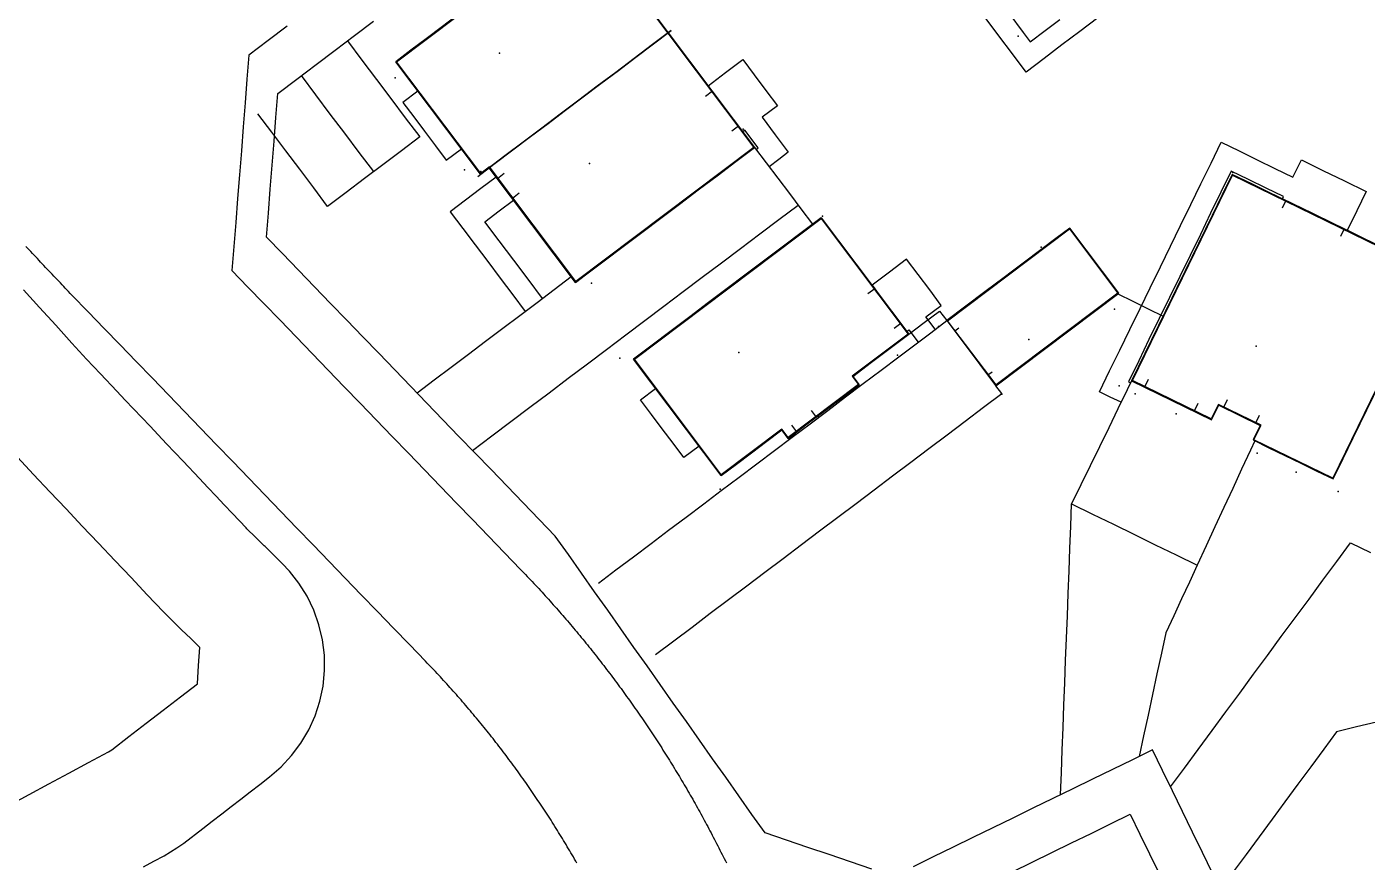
# Model space of a CAD drawing. Header units: metres. Extents: x 337936 to 338469, y 373266 to 374026.
# Drawn here: x 338268.7 to 338324.5, y 373430 to 373464.8 of the extents above; entities that cross this region are included whole.
import ezdxf

# ---------------------------------------------------------------- set-up
doc = ezdxf.new("R2010")
doc.units = ezdxf.units.M
for name, color, linetype in [('3D_LINES', 3, 'Continuous'), ('3D_Points', 1, 'Continuous'), ('PLOTS EXTERNAL LEVEL', 6, 'Continuous'), ('PLOTS FFL', 5, 'Continuous')]:
    doc.layers.add(name, color=color, linetype=linetype)

msp = doc.modelspace()

# ---------------------------------------------------------------- linework, layer by layer
at = {"layer": '3D_LINES'}
for points in [[(338309.553, 373465.318, 33.451), (338310.152, 373464.524, 33.451), (338310.445, 373464.135, 33.451), (338311.061, 373464.599, 33.45), (338311.677, 373465.063, 33.45)], [(338279.521, 373464.782, 33.483), (338278.724, 373464.181, 33.488), (338277.926, 373463.58, 33.492), (338277.848, 373462.584, 33.494), (338277.769, 373461.589, 33.495), (338277.691, 373460.593, 33.497), (338277.613, 373459.598, 33.498), (338277.534, 373458.602, 33.5), (338277.456, 373457.607, 33.501), (338277.378, 373456.611, 33.503), (338277.299, 373455.616, 33.504), (338277.221, 373454.62, 33.508), (338277.889, 373453.929, 33.508), (338278.556, 373453.238, 33.509), (338279.224, 373452.546, 33.508), (338279.891, 373451.855, 33.508), (338280.559, 373451.164, 33.507), (338281.226, 373450.473, 33.507), (338281.894, 373449.781, 33.506), (338282.561, 373449.09, 33.506), (338283.229, 373448.399, 33.506), (338283.896, 373447.708, 33.505), (338284.564, 373447.016, 33.505), (338285.231, 373446.325, 33.504), (338285.899, 373445.634, 33.504), (338286.566, 373444.943, 33.503), (338287.234, 373444.251, 33.502), (338287.901, 373443.56, 33.502), (338288.569, 373442.869, 33.501), (338289.236, 373442.178, 33.5), (338289.306, 373442.106, 33.5), (338289.375, 373442.034, 33.5), (338289.444, 373441.962, 33.5), (338289.513, 373441.889, 33.5), (338289.581, 373441.817, 33.501), (338289.65, 373441.744, 33.501), (338289.718, 373441.672, 33.502), (338289.786, 373441.599, 33.502), (338289.854, 373441.526, 33.502), (338289.922, 373441.453, 33.503), (338289.99, 373441.379, 33.503), (338290.058, 373441.306, 33.504), (338290.125, 373441.232, 33.504), (338290.192, 373441.158, 33.505), (338290.259, 373441.085, 33.505), (338290.326, 373441.011, 33.506), (338290.393, 373440.936, 33.506), (338290.46, 373440.862, 33.506), (338290.526, 373440.788, 33.507), (338290.593, 373440.713, 33.507), (338290.659, 373440.638, 33.508), (338290.725, 373440.564, 33.508), (338290.791, 373440.489, 33.509), (338290.857, 373440.414, 33.509), (338290.922, 373440.338, 33.51), (338290.988, 373440.263, 33.51), (338291.053, 373440.187, 33.511), (338291.118, 373440.112, 33.511), (338291.183, 373440.036, 33.512), (338291.248, 373439.96, 33.512), (338291.312, 373439.884, 33.513), (338291.377, 373439.808, 33.513), (338291.441, 373439.731, 33.514), (338291.505, 373439.655, 33.514), (338291.569, 373439.578, 33.515), (338291.633, 373439.502, 33.515), (338291.697, 373439.425, 33.516), (338291.76, 373439.348, 33.516), (338291.824, 373439.271, 33.517), (338291.887, 373439.193, 33.517), (338291.95, 373439.116, 33.518), (338292.013, 373439.038, 33.518), (338292.075, 373438.961, 33.519), (338292.138, 373438.883, 33.519), (338292.2, 373438.805, 33.52), (338292.262, 373438.727, 33.52), (338292.324, 373438.649, 33.521), (338292.386, 373438.57, 33.521), (338292.448, 373438.492, 33.522), (338292.51, 373438.413, 33.522), (338292.571, 373438.335, 33.523), (338292.632, 373438.256, 33.523), (338292.693, 373438.177, 33.524), (338292.754, 373438.098, 33.524), (338292.815, 373438.019, 33.525), (338292.875, 373437.939, 33.525), (338292.936, 373437.86, 33.526), (338292.996, 373437.78, 33.526), (338293.056, 373437.7, 33.527), (338293.116, 373437.621, 33.527), (338293.176, 373437.541, 33.528), (338293.235, 373437.46, 33.528), (338293.295, 373437.38, 33.529), (338293.354, 373437.3, 33.529), (338293.413, 373437.219, 33.53), (338293.472, 373437.139, 33.53), (338293.53, 373437.058, 33.531), (338293.589, 373436.977, 33.531), (338293.647, 373436.896, 33.532), (338293.706, 373436.815, 33.533), (338293.764, 373436.734, 33.533), (338293.822, 373436.653, 33.534), (338293.879, 373436.571, 33.534), (338293.937, 373436.49, 33.535), (338293.994, 373436.408, 33.535), (338294.051, 373436.326, 33.536), (338294.108, 373436.244, 33.536), (338294.165, 373436.162, 33.537), (338294.222, 373436.08, 33.537), (338294.278, 373435.998, 33.538), (338294.335, 373435.915, 33.539), (338294.391, 373435.833, 33.539), (338294.447, 373435.75, 33.54), (338294.503, 373435.668, 33.54), (338294.558, 373435.585, 33.541), (338294.614, 373435.502, 33.541), (338294.669, 373435.419, 33.542), (338294.724, 373435.335, 33.542), (338294.779, 373435.252, 33.543), (338294.834, 373435.169, 33.544), (338294.889, 373435.085, 33.544), (338294.943, 373435.001, 33.545), (338294.997, 373434.918, 33.545), (338295.051, 373434.834, 33.546), (338295.105, 373434.75, 33.546), (338295.159, 373434.666, 33.547), (338295.212, 373434.581, 33.548), (338295.266, 373434.497, 33.548), (338295.319, 373434.413, 33.549), (338295.372, 373434.328, 33.549), (338295.425, 373434.243, 33.55), (338295.477, 373434.158, 33.551), (338295.53, 373434.074, 33.551), (338295.582, 373433.989, 33.552), (338295.634, 373433.903, 33.552), (338295.686, 373433.818, 33.553), (338295.738, 373433.733, 33.553), (338295.79, 373433.647, 33.554), (338295.841, 373433.562, 33.555), (338295.892, 373433.476, 33.555), (338295.943, 373433.39, 33.556), (338295.994, 373433.305, 33.556), (338296.045, 373433.219, 33.557), (338296.096, 373433.133, 33.558), (338296.146, 373433.046, 33.558), (338296.196, 373432.96, 33.559), (338296.246, 373432.874, 33.559), (338296.296, 373432.787, 33.56), (338296.345, 373432.701, 33.561), (338296.395, 373432.614, 33.561), (338296.444, 373432.527, 33.562), (338296.493, 373432.44, 33.562), (338296.542, 373432.353, 33.563), (338296.591, 373432.266, 33.564), (338296.639, 373432.179, 33.564), (338296.688, 373432.091, 33.565), (338296.736, 373432.004, 33.566), (338296.784, 373431.916, 33.566), (338296.832, 373431.829, 33.567), (338296.879, 373431.741, 33.567), (338296.927, 373431.653, 33.568), (338296.974, 373431.565, 33.569), (338297.021, 373431.477, 33.569), (338297.068, 373431.389, 33.57), (338297.114, 373431.301, 33.571), (338297.161, 373431.213, 33.571), (338297.207, 373431.124, 33.572), (338297.253, 373431.036, 33.572), (338297.299, 373430.947, 33.573), (338297.345, 373430.858, 33.574), (338297.391, 373430.77, 33.574), (338297.436, 373430.681, 33.575), (338297.481, 373430.592, 33.576), (338297.526, 373430.503, 33.576), (338297.571, 373430.414, 33.577), (338297.616, 373430.324, 33.578), (338297.661, 373430.235, 33.578), (338297.708, 373430.147, 33.579), (338297.756, 373430.06, 33.579), (338297.806, 373429.974, 33.58)], [(338303.85, 373429.709, 33.567), (338302.961, 373430.011, 33.567), (338302.072, 373430.312, 33.567), (338301.183, 373430.614, 33.566), (338300.294, 373430.916, 33.566), (338299.406, 373431.217, 33.566), (338298.86, 373431.989, 33.56), (338298.314, 373432.761, 33.555), (338297.769, 373433.533, 33.55), (338297.223, 373434.305, 33.545), (338296.677, 373435.076, 33.54), (338296.132, 373435.848, 33.535), (338295.586, 373436.62, 33.53), (338295.04, 373437.392, 33.524), (338294.495, 373438.164, 33.519), (338293.949, 373438.936, 33.514), (338293.403, 373439.708, 33.509), (338292.858, 373440.48, 33.504), (338292.312, 373441.251, 33.499), (338291.766, 373442.023, 33.494), (338291.221, 373442.795, 33.489), (338290.675, 373443.567, 33.489), (338290.008, 373444.258, 33.489), (338289.34, 373444.95, 33.49), (338288.673, 373445.641, 33.491), (338288.005, 373446.332, 33.491), (338287.338, 373447.023, 33.492), (338286.67, 373447.715, 33.493), (338286.002, 373448.406, 33.493), (338285.335, 373449.097, 33.493), (338284.667, 373449.788, 33.494), (338284, 373450.48, 33.494), (338283.332, 373451.171, 33.495), (338282.665, 373451.862, 33.495), (338281.997, 373452.553, 33.496), (338281.33, 373453.244, 33.496), (338280.662, 373453.936, 33.496), (338279.995, 373454.627, 33.497), (338279.327, 373455.318, 33.497), (338278.66, 373456.009, 33.496), (338278.738, 373457.005, 33.495), (338278.816, 373458.001, 33.493), (338278.895, 373458.996, 33.492), (338278.973, 373459.992, 33.491), (338279.051, 373460.987, 33.489), (338279.13, 373461.983, 33.488), (338279.927, 373462.584, 33.483), (338280.725, 373463.185, 33.478), (338281.523, 373463.786, 33.472), (338282.32, 373464.387, 33.46), (338283.118, 373464.988, 33.46)], [(338286.564, 373465.206, 33.45), (338285.933, 373464.73, 33.45), (338285.302, 373464.255, 33.45), (338284.671, 373463.78, 33.45), (338284.041, 373463.304, 33.45), (338284.35, 373462.893, 33.45), (338284.928, 373462.126, 33.451), (338285.506, 373461.359, 33.452), (338286.084, 373460.592, 33.453), (338286.662, 373459.825, 33.453), (338287.24, 373459.058, 33.454), (338287.569, 373458.622, 33.451)], [(338287.928, 373458.893, 33.454), (338288.528, 373458.098, 33.432), (338289.127, 373457.303, 33.411), (338289.726, 373456.507, 33.389), (338290.326, 373455.712, 33.367), (338290.925, 373454.917, 33.345), (338291.524, 373454.121, 33.324), (338291.936, 373454.431, 33.312), (338292.718, 373455.021, 33.322), (338293.5, 373455.61, 33.332), (338294.282, 373456.199, 33.342), (338295.064, 373456.788, 33.352), (338295.846, 373457.378, 33.361), (338296.628, 373457.967, 33.371), (338297.41, 373458.556, 33.381), (338298.192, 373459.145, 33.391), (338298.974, 373459.735, 33.401), (338298.374, 373460.53, 33.411), (338297.775, 373461.325, 33.417), (338297.176, 373462.121, 33.424), (338296.576, 373462.916, 33.431), (338295.977, 373463.711, 33.438), (338295.378, 373464.507, 33.444), (338294.834, 373465.228, 33.451)], [(338313.257, 373465.127, 33.45), (338312.509, 373464.564, 33.45), (338311.762, 373464.001, 33.45), (338311.015, 373463.438, 33.45), (338310.268, 373462.875, 33.45), (338309.699, 373463.629, 33.45), (338309.131, 373464.384, 33.45), (338308.562, 373465.138, 33.45)], [(338287.449, 373458.532, 33.453), (338288.181, 373459.083, 33.453), (338288.912, 373459.635, 33.453), (338289.644, 373460.186, 33.453), (338290.376, 373460.737, 33.453), (338291.107, 373461.289, 33.454), (338291.839, 373461.84, 33.454), (338292.571, 373462.391, 33.454), (338293.302, 373462.943, 33.454), (338294.034, 373463.494, 33.454), (338294.766, 373464.046, 33.454), (338295.498, 373464.597, 33.454), (338294.729, 373464.017, 33.454), (338293.96, 373463.438, 33.454), (338293.191, 373462.859, 33.454), (338292.422, 373462.279, 33.454), (338291.653, 373461.7, 33.455), (338290.884, 373461.121, 33.455), (338290.115, 373460.541, 33.455), (338289.346, 373459.962, 33.455), (338288.578, 373459.382, 33.455), (338287.809, 373458.803, 33.455)], [(338282.029, 373464.167, 33.462), (338282.63, 373463.368, 33.462), (338283.232, 373462.57, 33.462), (338283.834, 373461.771, 33.462), (338284.436, 373460.972, 33.461), (338285.038, 373460.174, 33.458), (338284.271, 373459.596, 33.463), (338283.504, 373459.018, 33.468), (338282.738, 373458.441, 33.472), (338281.971, 373457.863, 33.477), (338281.204, 373457.285, 33.482), (338280.623, 373458.056, 33.484), (338280.043, 373458.826, 33.486), (338279.462, 373459.597, 33.488), (338278.881, 373460.368, 33.491), (338278.3, 373461.139, 33.493)], [(338299.034, 373459.655, 33.411), (338299.115, 373459.716, 33.411), (338298.562, 373460.45, 33.411), (338298.482, 373460.39, 33.411), (338298, 373461.029, 33.411), (338297.519, 373461.668, 33.411), (338297.037, 373462.306, 33.411), (338297.756, 373462.848, 33.411), (338298.475, 373463.39, 33.411), (338298.956, 373462.751, 33.411), (338299.438, 373462.112, 33.411), (338299.919, 373461.473, 33.411), (338299.28, 373460.992, 33.411), (338299.828, 373460.265, 33.411), (338300.375, 373459.539, 33.411), (338299.975, 373459.237, 33.411), (338299.575, 373458.936, 33.411)], [(338283.121, 373458.729, 33.47), (338282.519, 373459.528, 33.472), (338281.917, 373460.327, 33.475), (338281.315, 373461.125, 33.477), (338280.714, 373461.924, 33.479), (338280.112, 373462.723, 33.482)], [(338284.962, 373462.081, 33.466), (338284.333, 373461.607, 33.456), (338284.785, 373461.008, 33.456), (338285.237, 373460.408, 33.456), (338285.688, 373459.809, 33.455), (338286.14, 373459.209, 33.454), (338286.769, 373459.683, 33.466)], [(338297.213, 373462.071, 33.419), (338296.932, 373461.859, 33.43)], [(338298.303, 373460.625, 33.411), (338298.021, 373460.413, 33.411)], [(338314.223, 373449.133, 33.744), (338313.773, 373449.352, 33.744), (338313.324, 373449.571, 33.744), (338313.746, 373450.436, 33.744), (338314.168, 373451.302, 33.744), (338314.59, 373452.167, 33.744), (338315.012, 373453.032, 33.744), (338315.434, 373453.897, 33.744), (338315.856, 373454.763, 33.744), (338316.278, 373455.628, 33.744), (338316.7, 373456.493, 33.744), (338317.122, 373457.359, 33.744), (338317.544, 373458.224, 33.744), (338317.966, 373459.089, 33.744), (338318.388, 373459.954, 33.744), (338319.134, 373459.591, 33.744), (338319.88, 373459.227, 33.744), (338320.626, 373458.863, 33.744), (338321.372, 373458.499, 33.744), (338321.723, 373459.218, 33.744), (338322.622, 373458.78, 33.744), (338323.52, 373458.341, 33.744), (338324.419, 373457.903, 33.744), (338324.025, 373457.094, 33.744), (338323.63, 373456.285, 33.744), (338322.731, 373456.723, 33.744), (338321.833, 373457.162, 33.744), (338320.934, 373457.6, 33.744), (338320.978, 373457.69, 33.744), (338320.253, 373458.044, 33.744), (338319.528, 373458.397, 33.744), (338318.802, 373458.751, 33.744), (338318.375, 373457.874, 33.743), (338317.947, 373456.998, 33.743), (338317.52, 373456.121, 33.743), (338317.092, 373455.245, 33.742), (338316.665, 373454.368, 33.742), (338316.237, 373453.492, 33.741), (338315.81, 373452.615, 33.741), (338315.382, 373451.739, 33.741), (338314.955, 373450.862, 33.74), (338314.527, 373449.985, 33.74), (338314.617, 373449.942, 33.74)], [(338298.974, 373459.735, 33.412), (338299.455, 373459.096, 33.422), (338299.936, 373458.457, 33.432), (338300.418, 373457.818, 33.441), (338300.899, 373457.179, 33.451), (338301.381, 373456.54, 33.461)], [(338288.556, 373458.646, 33.473), (338288.275, 373458.434, 33.452)], [(338290.146, 373453.458, 33.455), (338289.546, 373454.254, 33.455), (338288.946, 373455.05, 33.455), (338288.346, 373455.846, 33.455), (338287.747, 373456.642, 33.454), (338288.346, 373457.094, 33.447), (338288.945, 373457.547, 33.417), (338288.584, 373458.026, 33.436), (338288.223, 373458.505, 33.455), (338287.584, 373458.023, 33.446), (338286.944, 373457.541, 33.455), (338286.305, 373457.06, 33.459), (338286.825, 373456.369, 33.459), (338287.346, 373455.679, 33.46), (338287.866, 373454.988, 33.46), (338288.386, 373454.298, 33.46), (338288.907, 373453.607, 33.46), (338289.427, 373452.917, 33.461)], [(338324.717, 373455.755, 33.745), (338323.879, 373456.164, 33.744), (338323.041, 373456.573, 33.744), (338322.202, 373456.982, 33.744), (338321.364, 373457.391, 33.743), (338320.525, 373457.799, 33.743), (338319.687, 373458.208, 33.743), (338318.849, 373458.617, 33.742), (338318.43, 373457.759, 33.742), (338318.011, 373456.9, 33.742), (338317.592, 373456.041, 33.742), (338317.173, 373455.183, 33.742), (338316.755, 373454.324, 33.742), (338316.336, 373453.466, 33.742), (338315.917, 373452.607, 33.742), (338315.498, 373451.748, 33.742), (338315.08, 373450.89, 33.742), (338314.661, 373450.031, 33.742), (338315.342, 373449.699, 33.742), (338316.024, 373449.366, 33.742), (338316.705, 373449.034, 33.742), (338317.347, 373448.721, 33.742), (338317.989, 373448.408, 33.742), (338318.284, 373449.015, 33.742), (338319.149, 373448.593, 33.742), (338320.013, 373448.172, 33.742)], [(338289.171, 373457.83, 33.441), (338288.89, 373457.617, 33.42)], [(338321.073, 373457.532, 33.748), (338320.919, 373457.215, 33.755)], [(338287.233, 373447.131, 33.492), (338288.03, 373447.732, 33.486), (338288.827, 373448.332, 33.48), (338289.624, 373448.933, 33.475), (338290.42, 373449.533, 33.469), (338291.217, 373450.134, 33.463), (338292.014, 373450.734, 33.457), (338292.811, 373451.334, 33.451), (338293.608, 373451.935, 33.423), (338294.405, 373452.535, 33.427), (338295.201, 373453.136, 33.437), (338295.998, 373453.736, 33.455), (338296.795, 373454.337, 33.472), (338297.592, 373454.937, 33.489), (338298.389, 373455.538, 33.506), (338299.185, 373456.138, 33.487), (338299.982, 373456.738, 33.468), (338300.779, 373457.339, 33.448)], [(338301.741, 373456.811, 33.444), (338300.96, 373456.223, 33.445), (338300.179, 373455.634, 33.445), (338299.398, 373455.046, 33.445), (338298.617, 373454.458, 33.445), (338297.836, 373453.869, 33.446), (338297.055, 373453.281, 33.446), (338296.274, 373452.692, 33.446), (338295.493, 373452.104, 33.446), (338294.712, 373451.515, 33.447), (338293.932, 373450.927, 33.447), (338294.453, 373450.235, 33.447), (338294.974, 373449.543, 33.447), (338295.496, 373448.851, 33.447), (338296.017, 373448.159, 33.448), (338296.539, 373447.467, 33.448), (338297.06, 373446.775, 33.448), (338297.582, 373446.083, 33.448), (338298.212, 373446.559, 33.448), (338298.843, 373447.034, 33.449), (338299.474, 373447.509, 33.449), (338300.105, 373447.985, 33.449), (338300.37, 373447.633, 33.449), (338301.109, 373448.19, 33.449), (338301.849, 373448.748, 33.45), (338302.588, 373449.305, 33.45), (338303.327, 373449.862, 33.45), (338303.062, 373450.213, 33.45), (338303.838, 373450.798, 33.45), (338304.614, 373451.383, 33.451), (338305.391, 373451.968, 33.45), (338304.869, 373452.66, 33.449), (338304.348, 373453.352, 33.448), (338303.826, 373454.044, 33.447), (338303.305, 373454.735, 33.447), (338302.783, 373455.427, 33.446), (338302.262, 373456.119, 33.445), (338301.741, 373456.811, 33.444)], [(338314.126, 373453.673, 33.547), (338313.616, 373454.351, 33.547), (338313.105, 373455.029, 33.547), (338312.594, 373455.706, 33.547), (338312.083, 373456.384, 33.547), (338311.511, 373455.953, 33.547), (338310.939, 373455.522, 33.547), (338310.145, 373454.924, 33.528), (338309.351, 373454.325, 33.51), (338308.557, 373453.727, 33.492), (338307.764, 373453.129, 33.473), (338306.97, 373452.531, 33.455), (338307.481, 373451.853, 33.512), (338307.992, 373451.175, 33.57), (338308.502, 373450.498, 33.627), (338309.013, 373449.82, 33.684)], [(338323.5, 373456.348, 33.745), (338323.346, 373456.032, 33.749)], [(338291.579, 373429.957, 33.595), (338291.529, 373430.043, 33.595), (338291.48, 373430.129, 33.594), (338291.43, 373430.215, 33.594), (338291.38, 373430.301, 33.593), (338291.33, 373430.387, 33.592), (338291.279, 373430.472, 33.592), (338291.229, 373430.558, 33.591), (338291.178, 373430.643, 33.591), (338291.127, 373430.728, 33.59), (338291.076, 373430.814, 33.589), (338291.025, 373430.899, 33.589), (338290.973, 373430.983, 33.588), (338290.921, 373431.068, 33.588), (338290.869, 373431.153, 33.587), (338290.817, 373431.237, 33.586), (338290.765, 373431.322, 33.586), (338290.712, 373431.406, 33.585), (338290.66, 373431.49, 33.585), (338290.607, 373431.574, 33.584), (338290.554, 373431.658, 33.584), (338290.5, 373431.742, 33.583), (338290.447, 373431.825, 33.582), (338290.393, 373431.909, 33.582), (338290.339, 373431.992, 33.581), (338290.285, 373432.076, 33.581), (338290.231, 373432.159, 33.58), (338290.176, 373432.242, 33.58), (338290.121, 373432.325, 33.579), (338290.066, 373432.407, 33.578), (338290.011, 373432.49, 33.578), (338289.956, 373432.572, 33.577), (338289.901, 373432.655, 33.577), (338289.845, 373432.737, 33.576), (338289.789, 373432.819, 33.576), (338289.733, 373432.901, 33.575), (338289.677, 373432.983, 33.575), (338289.62, 373433.065, 33.574), (338289.564, 373433.146, 33.574), (338289.507, 373433.228, 33.573), (338289.45, 373433.309, 33.572), (338289.393, 373433.39, 33.572), (338289.335, 373433.471, 33.571), (338289.278, 373433.552, 33.571), (338289.22, 373433.633, 33.57), (338289.162, 373433.713, 33.57), (338289.104, 373433.794, 33.569), (338289.045, 373433.874, 33.569), (338288.987, 373433.954, 33.568), (338288.928, 373434.035, 33.568), (338288.869, 373434.114, 33.567), (338288.81, 373434.194, 33.567), (338288.751, 373434.274, 33.566), (338288.691, 373434.353, 33.566), (338288.632, 373434.433, 33.565), (338288.572, 373434.512, 33.564), (338288.512, 373434.591, 33.564), (338288.451, 373434.67, 33.563), (338288.391, 373434.749, 33.563), (338288.33, 373434.828, 33.562), (338288.27, 373434.906, 33.562), (338288.209, 373434.985, 33.561), (338288.148, 373435.063, 33.561), (338288.086, 373435.141, 33.56), (338288.025, 373435.219, 33.56), (338287.963, 373435.297, 33.559), (338287.901, 373435.374, 33.559), (338287.839, 373435.452, 33.558), (338287.777, 373435.529, 33.558), (338287.714, 373435.606, 33.557), (338287.652, 373435.684, 33.557), (338287.589, 373435.76, 33.556), (338287.526, 373435.837, 33.556), (338287.463, 373435.914, 33.555), (338287.4, 373435.99, 33.555), (338287.336, 373436.067, 33.554), (338287.272, 373436.143, 33.554), (338287.209, 373436.219, 33.553), (338287.144, 373436.295, 33.553), (338287.08, 373436.371, 33.553), (338287.016, 373436.446, 33.552), (338286.951, 373436.522, 33.552), (338286.886, 373436.597, 33.551), (338286.822, 373436.672, 33.551), (338286.756, 373436.747, 33.55), (338286.691, 373436.822, 33.55), (338286.626, 373436.897, 33.549), (338286.56, 373436.971, 33.549), (338286.494, 373437.045, 33.548), (338286.428, 373437.12, 33.548), (338286.362, 373437.194, 33.547), (338286.296, 373437.268, 33.547), (338286.229, 373437.341, 33.546), (338286.163, 373437.415, 33.546), (338286.096, 373437.488, 33.546), (338286.029, 373437.562, 33.545), (338285.961, 373437.635, 33.545), (338285.894, 373437.708, 33.544), (338285.827, 373437.78, 33.544), (338285.759, 373437.853, 33.543), (338285.691, 373437.926, 33.543), (338285.623, 373437.998, 33.542), (338285.555, 373438.07, 33.542), (338285.486, 373438.142, 33.542), (338285.418, 373438.214, 33.541), (338285.349, 373438.286, 33.541), (338285.28, 373438.357, 33.54), (338284.611, 373439.05, 33.536), (338283.942, 373439.742, 33.533), (338283.274, 373440.435, 33.534), (338282.605, 373441.128, 33.535), (338281.936, 373441.82, 33.535), (338281.267, 373442.513, 33.536), (338280.598, 373443.205, 33.537), (338279.929, 373443.898, 33.537), (338279.261, 373444.591, 33.538), (338278.592, 373445.283, 33.538), (338277.923, 373445.976, 33.539), (338277.254, 373446.668, 33.539), (338276.585, 373447.361, 33.54), (338275.916, 373448.054, 33.54), (338275.247, 373448.746, 33.54), (338274.579, 373449.439, 33.541), (338273.91, 373450.132, 33.541), (338273.241, 373450.824, 33.541), (338272.572, 373451.517, 33.541), (338271.903, 373452.209, 33.541), (338271.234, 373452.902, 33.541), (338270.565, 373453.595, 33.542), (338270.496, 373453.666, 33.542), (338270.427, 373453.738, 33.542), (338270.358, 373453.81, 33.542), (338270.289, 373453.881, 33.543), (338270.22, 373453.953, 33.543), (338270.152, 373454.025, 33.543), (338270.083, 373454.097, 33.544), (338270.014, 373454.169, 33.544), (338269.945, 373454.241, 33.544), (338269.877, 373454.313, 33.544), (338269.808, 373454.386, 33.545), (338269.74, 373454.458, 33.545), (338269.671, 373454.53, 33.545), (338269.603, 373454.603, 33.546), (338269.534, 373454.675, 33.546), (338269.466, 373454.747, 33.546), (338269.398, 373454.82, 33.546), (338269.33, 373454.893, 33.547), (338269.262, 373454.965, 33.547), (338269.194, 373455.038, 33.547), (338269.126, 373455.111, 33.548), (338269.058, 373455.183, 33.548), (338268.99, 373455.256, 33.548), (338268.922, 373455.329, 33.548), (338268.854, 373455.402, 33.549), (338268.787, 373455.475, 33.549), (338268.719, 373455.548, 33.549), (338268.651, 373455.621, 33.55)], [(338306.49, 373452.17, 33.449), (338306.102, 373452.685, 33.449), (338306.741, 373453.167, 33.449), (338306.259, 373453.806, 33.449), (338305.778, 373454.445, 33.449), (338305.297, 373455.083, 33.449), (338304.578, 373454.542, 33.449), (338303.859, 373454, 33.449), (338304.34, 373453.361, 33.449), (338304.822, 373452.722, 33.449), (338305.303, 373452.083, 33.449), (338305.383, 373452.144, 33.449), (338305.771, 373451.628, 33.449)], [(338284.924, 373449.523, 33.494), (338285.637, 373450.061, 33.488), (338286.35, 373450.598, 33.483), (338287.064, 373451.136, 33.478), (338287.777, 373451.673, 33.473), (338288.49, 373452.211, 33.467), (338289.204, 373452.748, 33.462), (338289.917, 373453.286, 33.457), (338290.63, 373453.823, 33.452), (338291.344, 373454.361, 33.367)], [(338278.561, 373443.167, 33.546), (338278.561, 373443.167, 33.546), (338278.204, 373443.518, 33.547), (338277.847, 373443.868, 33.547), (338277.808, 373443.907, 33.547), (338277.248, 373444.504, 33.547), (338276.904, 373444.867, 33.547), (338276.561, 373445.231, 33.548), (338276.217, 373445.594, 33.548), (338275.874, 373445.957, 33.548), (338275.187, 373446.684, 33.548), (338274.5, 373447.41, 33.549), (338274.156, 373447.774, 33.549), (338273.813, 373448.137, 33.549), (338273.469, 373448.5, 33.549), (338273.126, 373448.864, 33.55), (338272.782, 373449.227, 33.55), (338272.438, 373449.59, 33.55), (338271.751, 373450.317, 33.55), (338271.176, 373450.925, 33.549), (338270.566, 373451.596, 33.549), (338269.893, 373452.336, 33.549), (338269.22, 373453.075, 33.549), (338268.547, 373453.815, 33.552)], [(338303.969, 373453.854, 33.45), (338303.687, 373453.642, 33.45)], [(338314.084, 373453.641, 33.692), (338314.713, 373453.334, 33.717), (338315.343, 373453.027, 33.741), (338315.972, 373452.72, 33.765)], [(338292.471, 373441.605, 33.45), (338293.201, 373442.156, 33.45), (338293.932, 373442.706, 33.45), (338294.663, 373443.257, 33.45), (338295.393, 373443.807, 33.45), (338296.124, 373444.358, 33.45), (338296.854, 373444.908, 33.45), (338297.585, 373445.459, 33.45), (338298.323, 373446.015, 33.45), (338299.062, 373446.572, 33.451), (338299.801, 373447.128, 33.452), (338300.539, 373447.685, 33.452), (338301.278, 373448.242, 33.453), (338302.016, 373448.798, 33.454), (338302.755, 373449.355, 33.455), (338303.493, 373449.911, 33.455), (338304.232, 373450.468, 33.456), (338304.97, 373451.024, 33.457), (338305.637, 373451.527, 33.454), (338306.303, 373452.029, 33.45), (338306.97, 373452.531, 33.455)], [(338305.391, 373451.968, 33.455), (338306.03, 373452.449, 33.455), (338306.669, 373452.931, 33.455), (338306.969, 373452.532, 33.455)], [(338305.058, 373452.409, 33.45), (338304.777, 373452.197, 33.45)], [(338307.474, 373452.219, 33.451), (338307.303, 373452.09, 33.46)], [(338308.852, 373450.39, 33.612), (338308.681, 373450.261, 33.628)], [(338296.66, 373447.306, 33.464), (338296.031, 373446.832, 33.452), (338295.579, 373447.432, 33.452), (338295.128, 373448.031, 33.452), (338294.676, 373448.63, 33.452), (338294.224, 373449.23, 33.452), (338294.853, 373449.704, 33.465)], [(338294.85, 373438.64, 33.692), (338295.609, 373439.212, 33.692), (338296.367, 373439.783, 33.692), (338297.125, 373440.354, 33.692), (338297.883, 373440.926, 33.692), (338298.642, 373441.497, 33.692), (338299.4, 373442.068, 33.692), (338300.158, 373442.64, 33.692), (338300.916, 373443.211, 33.692), (338301.675, 373443.783, 33.692), (338302.433, 373444.354, 33.692), (338303.191, 373444.925, 33.692), (338303.949, 373445.497, 33.692), (338304.707, 373446.068, 33.692), (338305.466, 373446.639, 33.692), (338306.224, 373447.211, 33.692), (338306.982, 373447.782, 33.692), (338307.74, 373448.354, 33.692), (338308.499, 373448.925, 33.692), (338309.257, 373449.496, 33.692), (338309.013, 373449.82, 33.684)], [(338314.661, 373450.032, 33.749), (338314.476, 373449.652, 33.749), (338314.09, 373448.861, 33.749), (338313.705, 373448.071, 33.749), (338313.319, 373447.28, 33.749), (338312.933, 373446.489, 33.749), (338312.548, 373445.699, 33.749), (338312.162, 373444.908, 33.749)], [(338315.353, 373450.085, 33.737), (338315.199, 373449.769, 33.737)], [(338318.641, 373449.233, 33.805), (338318.487, 373448.916, 33.791)], [(338319.717, 373447.565, 33.744), (338320.376, 373447.243, 33.744), (338321.035, 373446.922, 33.744), (338321.695, 373446.6, 33.744), (338322.37, 373446.271, 33.744), (338323.045, 373445.942, 33.744), (338323.463, 373446.801, 33.744), (338323.882, 373447.659, 33.745), (338324.301, 373448.518, 33.745), (338324.72, 373449.376, 33.745)], [(338301.326, 373448.795, 33.462), (338301.538, 373448.514, 33.451)], [(338317.412, 373449.082, 33.779), (338317.257, 373448.765, 33.766)], [(338319.965, 373448.587, 33.805), (338319.811, 373448.27, 33.791)], [(338300.509, 373448.18, 33.462), (338300.721, 373447.898, 33.451)], [(338301.645, 373448.519, 33.455), (338301.609, 373448.567, 33.451), (338301.13, 373448.206, 33.451), (338300.651, 373447.845, 33.451), (338300.687, 373447.796, 33.455)], [(338319.784, 373447.533, 33.743), (338319.604, 373447.144, 33.743), (338319.235, 373446.346, 33.743), (338318.865, 373445.549, 33.743), (338318.496, 373444.752, 33.743), (338318.127, 373443.954, 33.743), (338317.757, 373443.157, 33.743), (338317.388, 373442.36, 33.743)], [(338275.128, 373439.671, 33.575), (338274.751, 373440.041, 33.575), (338274.375, 373440.411, 33.575), (338273.699, 373441.126, 33.576), (338273.023, 373441.84, 33.576), (338272.347, 373442.555, 33.577), (338271.671, 373443.27, 33.577), (338270.995, 373443.985, 33.577), (338270.32, 373444.699, 33.578), (338269.644, 373445.414, 33.578), (338268.968, 373446.129, 33.579), (338268.292, 373446.844, 33.579)], [(338311.701, 373432.803, 33.631), (338311.736, 373433.735, 33.638), (338311.772, 373434.666, 33.645), (338311.807, 373435.597, 33.652), (338311.843, 373436.528, 33.659), (338311.878, 373437.459, 33.667), (338311.914, 373438.39, 33.674), (338311.949, 373439.321, 33.681), (338311.985, 373440.253, 33.688), (338312.02, 373441.184, 33.695), (338312.056, 373442.115, 33.697), (338312.091, 373443.046, 33.699), (338312.127, 373443.977, 33.702), (338312.162, 373444.908, 33.704), (338313.033, 373444.484, 33.708), (338313.904, 373444.059, 33.711), (338314.775, 373443.634, 33.715), (338315.646, 373443.209, 33.719), (338316.517, 373442.784, 33.722), (338317.388, 373442.36, 33.726), (338317.062, 373441.656, 33.722), (338316.737, 373440.953, 33.719), (338316.411, 373440.25, 33.715), (338316.085, 373439.546, 33.712), (338315.9, 373438.689, 33.709), (338315.715, 373437.831, 33.706), (338315.53, 373436.973, 33.703), (338315.344, 373436.115, 33.7), (338315.159, 373435.258, 33.697), (338314.974, 373434.4, 33.694)], [(338273.535, 373429.803, 33.641), (338273.975, 373430.04, 33.638), (338274.401, 373430.269, 33.635), (338274.931, 373430.59, 33.631), (338275.215, 373430.796, 33.628), (338276.007, 373431.406, 33.621), (338276.403, 373431.711, 33.618), (338276.799, 373432.016, 33.614), (338277.195, 373432.322, 33.611), (338277.591, 373432.627, 33.607), (338277.987, 373432.932, 33.604), (338278.383, 373433.237, 33.6), (338278.782, 373433.544, 33.597), (338279.269, 373433.963, 33.592), (338279.707, 373434.433, 33.587), (338280.092, 373434.948, 33.582), (338280.419, 373435.502, 33.576), (338280.683, 373436.088, 33.571), (338280.882, 373436.699, 33.565), (338281.013, 373437.328, 33.559), (338281.076, 373437.968, 33.554), (338281.068, 373438.61, 33.551), (338280.99, 373439.249, 33.549), (338280.844, 373439.874, 33.547), (338280.63, 373440.481, 33.546), (338280.351, 373441.06, 33.545), (338280.011, 373441.605, 33.545), (338279.614, 373442.111, 33.545), (338279.314, 373442.428, 33.545), (338278.601, 373443.128, 33.546), (338278.561, 373443.167, 33.546)], [(338316.278, 373433.127, 33.698), (338316.854, 373433.909, 33.703), (338317.43, 373434.691, 33.707), (338318.007, 373435.473, 33.712), (338318.583, 373436.255, 33.717), (338319.16, 373437.036, 33.722), (338319.736, 373437.818, 33.727), (338320.313, 373438.6, 33.732), (338320.889, 373439.382, 33.734), (338321.465, 373440.164, 33.737), (338322.042, 373440.945, 33.739), (338322.618, 373441.727, 33.741), (338323.195, 373442.509, 33.743), (338323.771, 373443.291, 33.745), (338324.6, 373442.887, 33.758)], [(338267.961, 373432.369, 33.634), (338268.785, 373432.812, 33.628), (338269.609, 373433.255, 33.623), (338270.433, 373433.698, 33.617), (338271.257, 373434.141, 33.612), (338272.081, 373434.584, 33.607), (338272.224, 373434.678, 33.606), (338272.938, 373435.227, 33.6), (338273.651, 373435.777, 33.595), (338274.364, 373436.326, 33.59), (338275.078, 373436.876, 33.585), (338275.791, 373437.425, 33.579), (338275.836, 373438.178, 33.577), (338275.882, 373438.931, 33.574), (338275.505, 373439.301, 33.574), (338275.128, 373439.671, 33.575)], [(338324.847, 373435.831, 33.726), (338324.018, 373435.628, 33.727), (338323.189, 373435.424, 33.727), (338322.652, 373434.696, 33.726), (338322.115, 373433.967, 33.723), (338321.578, 373433.239, 33.721), (338321.041, 373432.51, 33.719), (338320.504, 373431.782, 33.717), (338319.967, 373431.053, 33.712), (338319.429, 373430.325, 33.707), (338318.892, 373429.596, 33.703)], [(338318.024, 373429.546, 33.698), (338317.608, 373430.4, 33.698), (338317.192, 373431.254, 33.698), (338316.775, 373432.107, 33.698), (338316.359, 373432.961, 33.698), (338315.942, 373433.815, 33.697), (338315.526, 373434.669, 33.697), (338314.696, 373434.264, 33.692), (338313.866, 373433.86, 33.679), (338313.036, 373433.455, 33.661), (338312.207, 373433.05, 33.642), (338311.377, 373432.645, 33.624), (338310.547, 373432.241, 33.605), (338309.717, 373431.836, 33.586), (338308.887, 373431.431, 33.568), (338308.058, 373431.027, 33.549), (338307.228, 373430.622, 33.551), (338306.398, 373430.217, 33.557), (338305.568, 373429.812, 33.562)], [(338309.701, 373429.603, 33.571), (338310.519, 373430.002, 33.589), (338311.336, 373430.4, 33.607), (338312.153, 373430.799, 33.626), (338312.97, 373431.197, 33.644), (338313.788, 373431.596, 33.662), (338314.605, 373431.995, 33.68), (338315.007, 373431.171, 33.682), (338315.409, 373430.347, 33.684), (338315.81, 373429.523, 33.686)]]:
    msp.add_polyline3d(points, dxfattribs=at)
at = {"layer": '3D_Points'}
for p in [(338309.942, 373464.366, 33.45), (338288.361, 373463.659, 33.6), (338284.013, 373462.638, 33.45), (338298.494, 373460.5, 33.4), (338286.903, 373458.804, 33.45), (338287.584, 373458.731, 33.45), (338292.102, 373459.067, 33.6), (338318.869, 373458.694, 33.75), (338301.791, 373456.873, 33.45), (338310.891, 373455.585, 33.55), (338292.19, 373454.094, 33.3), (338313.944, 373453.008, 33.7), (338306.622, 373452.29, 33.45), (338310.389, 373451.741, 33.45), (338319.843, 373451.467, 33.9), (338293.368, 373450.972, 33.45), (338298.31, 373451.203, 33.6), (338304.922, 373451.089, 33.45), (338314.141, 373449.815, 33.75), (338309.254, 373449.474, 33.7), (338314.813, 373449.487, 33.75), (338316.52, 373448.655, 33.75), (338319.881, 373447.016, 33.75), (338321.51, 373446.221, 33.75), (338297.536, 373445.524, 33.45), (338323.261, 373445.422, 33.75)]:
    msp.add_point(p, dxfattribs=at)
at = {"layer": 'PLOTS EXTERNAL LEVEL'}
for points in [[(338298.974, 373459.735, 33.6), (338291.524, 373454.121, 33.6), (338287.928, 373458.893, 33.6), (338287.569, 373458.622, 33.6), (338284.041, 373463.304, 33.6), (338286.564, 373465.206, 33.6), (338286.299, 373465.557, 33.6), (338289.256, 373467.785, 33.6), (338289.521, 373467.434, 33.6), (338291.85, 373469.189, 33.6), (338295.378, 373464.507, 33.6), (338298.974, 373459.735, 33.6)], [(338319.717, 373447.565, 33.9), (338323.045, 373445.942, 33.9), (338327.232, 373454.528, 33.9), (338318.849, 373458.617, 33.9), (338314.661, 373450.031, 33.9), (338317.989, 373448.408, 33.9), (338318.284, 373449.015, 33.9), (338320.013, 373448.172, 33.9), (338319.717, 373447.565, 33.9)], [(338301.741, 373456.811, 33.6), (338305.391, 373451.968, 33.6), (338303.062, 373450.213, 33.6), (338303.327, 373449.862, 33.6), (338300.37, 373447.633, 33.6), (338300.105, 373447.985, 33.6), (338297.582, 373446.083, 33.6), (338293.932, 373450.927, 33.6), (338301.741, 373456.811, 33.6)], [(338314.126, 373453.673, 33.45), (338312.083, 373456.384, 33.45), (338306.97, 373452.531, 33.45), (338309.013, 373449.82, 33.45), (338314.126, 373453.673, 33.45)]]:
    msp.add_polyline3d(points, dxfattribs=at)
at = {"layer": 'PLOTS FFL'}
for points in [[(338298.939, 373459.74, 33.6), (338291.529, 373454.156, 33.6), (338287.933, 373458.928, 33.6), (338287.574, 373458.657, 33.6), (338284.076, 373463.299, 33.6), (338286.599, 373465.201, 33.6), (338286.334, 373465.552, 33.6), (338289.251, 373467.75, 33.6), (338289.516, 373467.399, 33.6), (338291.845, 373469.154, 33.6), (338295.358, 373464.492, 33.6), (338298.939, 373459.74, 33.6)], [(338319.75, 373447.577, 33.9), (338320.046, 373448.183, 33.9), (338318.273, 373449.048, 33.9), (338317.977, 373448.441, 33.9), (338314.694, 373450.043, 33.9), (338318.86, 373458.584, 33.9), (338327.199, 373454.517, 33.9), (338323.033, 373445.975, 33.9), (338319.75, 373447.577, 33.9)], [(338301.736, 373456.776, 33.6), (338305.356, 373451.973, 33.6), (338303.027, 373450.218, 33.6), (338303.292, 373449.867, 33.6), (338300.375, 373447.668, 33.6), (338300.11, 373448.02, 33.6), (338297.586, 373446.118, 33.6), (338293.967, 373450.922, 33.6), (338301.736, 373456.776, 33.6)], [(338314.091, 373453.678, 33.45), (338309.018, 373449.855, 33.45), (338307.005, 373452.526, 33.45), (338312.078, 373456.349, 33.45), (338314.091, 373453.678, 33.45)]]:
    msp.add_polyline3d(points, dxfattribs=at)

doc.saveas('drawing.dxf')
